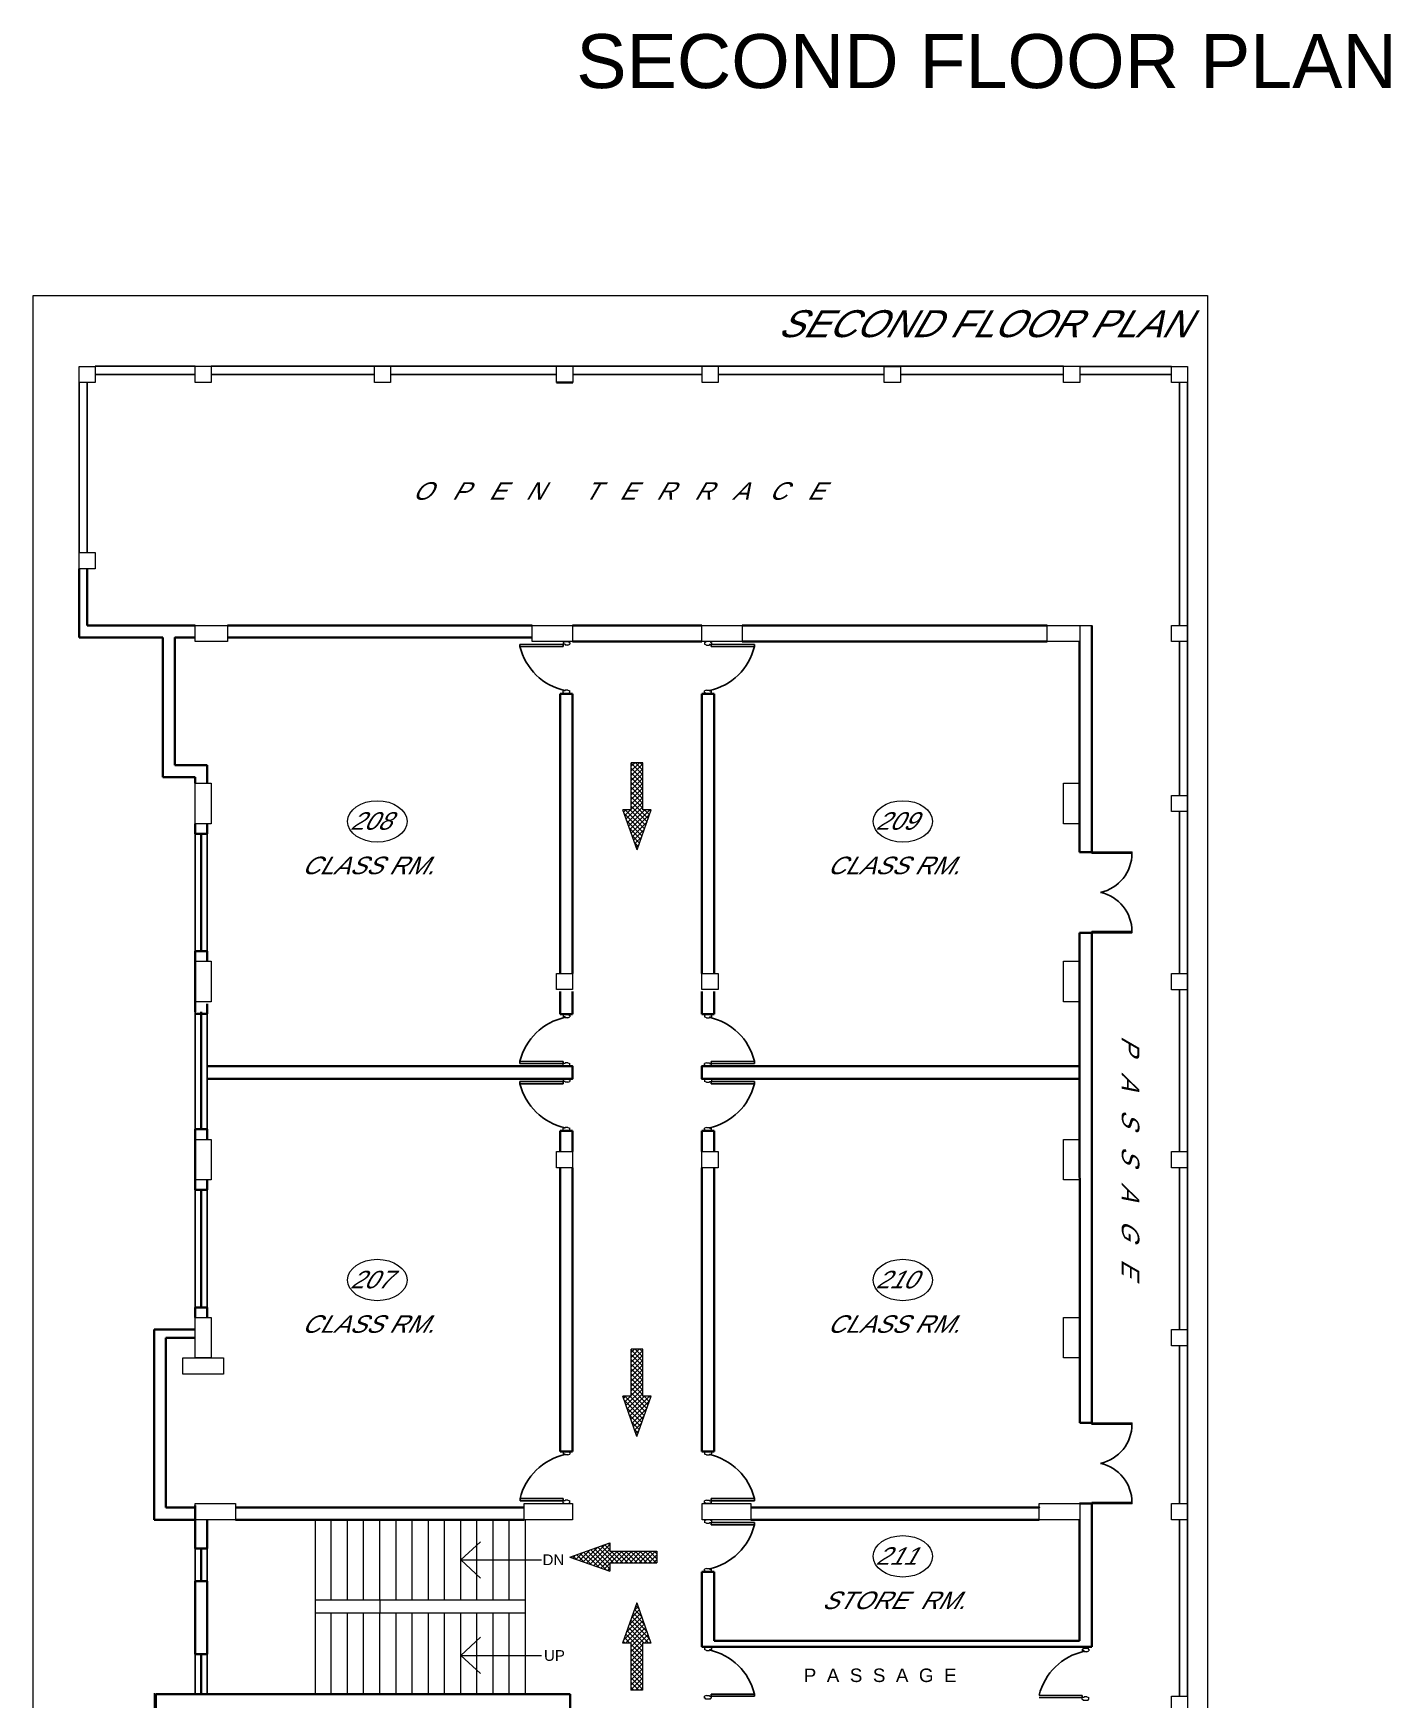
# Model space of a CAD drawing. Extents: x 681461 to 1380439, y -183990 to 19328.
# Drawn here: x 732249 to 757415, y -146806 to -115925 of the extents above; entities that cross this region are included whole.
import ezdxf
from ezdxf.enums import TextEntityAlignment as Align

# ---------------------------------------------------------------- set-up
doc = ezdxf.new("R2010")
doc.units = 0
doc.header["$LTSCALE"] = 900
doc.header["$MEASUREMENT"] = 0
for name, color, linetype in [('1', 7, 'CONTINUOUS'), ('door', 163, 'CONTINUOUS'), ('TEXT', 2, 'CONTINUOUS'), ('WALL', 1, 'CONTINUOUS')]:
    doc.layers.add(name, color=color, linetype=linetype)
doc.layers.add('COL', color=6, linetype='CONTINUOUS', lineweight=25)
doc.layers.add('COLUMN', color=43, linetype='CONTINUOUS', lineweight=35)
doc.styles.add('ROMANS', font='arial.ttf')

# ---------------------------------------------------------------- blocks, each defined once
blk = doc.blocks.new('REDFRAME')
at = {"layer": '1', "linetype": 'ByBlock', "lineweight": 13}
for p, q in [((-95, 0), (-95, -15)), ((-95, 0), (0, 0)), ((0, 0), (0, -15)), ((-110, -15), (-110, -50)), ((-110, -15), (-95, -15)), ((-110, -15), (-110, -50)), ((-72, -50), (-110, -50)), ((-72, -50), (-72, -65)), ((-22, -65), (-72, -65)), ((-22, -65), (15, -50)), ((0, -15), (15, -15)), ((15, -15), (15, -50))]:
    blk.add_line(p, q, dxfattribs=at)

msp = doc.modelspace()

# ---------------------------------------------------------------- hatches: boundary and pattern name
at = {"layer": 'door', "linetype": 'ByBlock', "lineweight": 13, "ltscale": 1.25}
h = msp.add_hatch(dxfattribs=at)
h.set_pattern_fill('ANSI37', color=3, scale=500)
h.set_pattern_definition([(45, (36652.856, 53706.04), (-44.194174, 44.194174), []), (135, (36652.856, 53706.04), (-44.194174, -44.194174), [])])
h.paths.add_polyline_path([(743551.9, -130313), (743551.9, -129442), (743335.9, -129442), (743335.9, -130313), (743180.9, -130313), (743443.9, -131058), (743706.9, -130313)])
h = msp.add_hatch(dxfattribs=at)
h.set_pattern_fill('ANSI37', color=3, scale=500)
h.set_pattern_definition([(45, (36647.804, 42836.05), (-44.194174, 44.194174), []), (135, (36647.804, 42836.05), (-44.194174, -44.194174), [])])
h.paths.add_polyline_path([(743546.8, -141182.9), (743546.8, -140311.9), (743330.8, -140311.9), (743330.8, -141182.9), (743175.8, -141182.9), (743438.8, -141927.9), (743701.8, -141182.9)])
h = msp.add_hatch(dxfattribs=at)
h.set_pattern_fill('ANSI37', color=3, scale=500, angle=90)
h.set_pattern_definition([(135, (568808.64, -850953.95), (-44.194174, -44.194174), []), (225, (568808.64, -850953.95), (44.194174, -44.194174), [])])
h.paths.add_polyline_path([(742939.6, -144055), (742939.6, -143900), (742194.6, -144163), (742939.6, -144426), (742939.6, -144271), (743810.6, -144271), (743810.6, -144055)])
h = msp.add_hatch(dxfattribs=at)
h.set_pattern_fill('ANSI37', color=3, scale=500)
h.set_pattern_definition([(45, (36646.37, -5.987), (-44.194174, 44.194174), []), (135, (36646.37, -5.987), (-44.194174, -44.194174), [])])
h.paths.add_polyline_path([(743545.4, -145756.2), (743700.4, -145756.2), (743437.4, -145011.2), (743174.4, -145756.2), (743329.4, -145756.2), (743329.4, -146627.2), (743545.4, -146627.2)])

# ---------------------------------------------------------------- linework, layer by layer
at = {"layer": 'COLUMN'}
msp.add_line((742248.8, -122396.5), (741948.8, -122396.5), dxfattribs=at)
at = {"layer": 'door', "color": 222, "linetype": 'ByBlock', "lineweight": 13, "ltscale": 1.25}
for p, q in [((733250, -125546.5), (733250, -125547.1)), ((751648.1, -126897.1), (751871.7, -126897.1)), ((735023.1, -140472.7), (735773.1, -140472.7)), ((735023.1, -140772.7), (735023.1, -140472.7)), ((735773.1, -140472.7), (735773.1, -140772.7)), ((735773.1, -140772.7), (735023.1, -140772.7)), ((737473.1, -143473.3), (737473.1, -146702.7)), ((737773.1, -144957.7), (737773.1, -143473.3)), ((738073.1, -144957.7), (738073.1, -143472.7)), ((738373.1, -144957.7), (738373.1, -143473.3)), ((738673.1, -144957.7), (738673.1, -143473.3)), ((738973.1, -144957.7), (738973.1, -143473.3)), ((739273.1, -144957.7), (739273.1, -143473.3)), ((739573.1, -144957.7), (739573.1, -143472.7)), ((739873.1, -144957.7), (739873.1, -143473.3)), ((740173.1, -144957.7), (740173.1, -143473.3)), ((740473.1, -144957.7), (740473.1, -143473.3)), ((740773.1, -144957.7), (740773.1, -143473.3)), ((741073.1, -144957.7), (741073.1, -143472.7)), ((741373.1, -146702.7), (741373.1, -143473.3)), ((737473.1, -144957.7), (741373.1, -144957.7)), ((738673.1, -144957.7), (738673.1, -145197.7)), ((737473.1, -145197.7), (741373.1, -145197.7)), ((737773.1, -146702.7), (737773.1, -145198.3)), ((738073.1, -146702.7), (738073.1, -145198.3)), ((738373.1, -146702.7), (738373.1, -145198.3)), ((738673.1, -146702.7), (738673.1, -145198.3)), ((738973.1, -146702.7), (738973.1, -145198.3)), ((739273.1, -146702.7), (739273.1, -145197.7)), ((739573.1, -146702.7), (739573.1, -145197.7)), ((739873.1, -146702.7), (739873.1, -145198.3)), ((740173.1, -146702.7), (740173.1, -145198.3)), ((740473.1, -146702.7), (740473.1, -145197.7)), ((740773.1, -146702.7), (740773.1, -145197.7)), ((741073.1, -146702.7), (741073.1, -145198.3))]:
    msp.add_line(p, q, dxfattribs=at)
at = {"layer": 'door', "color": 7, "lineweight": 35, "ltscale": 1.25}
for p, q in [((733098.1, -125847.1), (733098.1, -127123.3)), ((733248.1, -125847.1), (733248.1, -126897.7)), ((735247.5, -126897.7), (733248.1, -126897.7)), ((741498.8, -126897.1), (735846.3, -126897.1)), ((742248.1, -126897.1), (744643.1, -126897.1)), ((745393.1, -126897.1), (751048.8, -126897.1)), ((751871.7, -126897.1), (751871.7, -131099.6)), ((734648.1, -127123.3), (733098.1, -127123.3)), ((741498.8, -127123.6), (735848.1, -127123.6)), ((742248.2, -127198.3), (744643.1, -127198.3)), ((745393.1, -127197.1), (751048.8, -127197.1)), ((751648.1, -131099.6), (751648.1, -127197.1)), ((742018.4, -128163.1), (742018.4, -133347.7)), ((742018.4, -128163.1), (742247.9, -128163.1)), ((742247.9, -128163.1), (742247.9, -133347.7)), ((744643.4, -128163.1), (744643.4, -133347.7)), ((744872.9, -128163.1), (744643.4, -128163.1)), ((744872.9, -128163.1), (744872.9, -133347.7)), ((734873.1, -129487.7), (735473.1, -129487.7)), ((735473.1, -129487.7), (735473.1, -129822.7)), ((734648.1, -129712.7), (735248.1, -129712.7)), ((735248.1, -129712.7), (735247.5, -129822.1)), ((735248.1, -130760.2), (735248.1, -130572.1)), ((735473.1, -130760.2), (735473.1, -130572.1)), ((735473.1, -130760.2), (735248.1, -130760.2)), ((751648.1, -131099.6), (751871.7, -131099.6)), ((751648.7, -141673.7), (751648.1, -132592.3)), ((751648.1, -132592.3), (751873.1, -132592.3)), ((751873.1, -132592.3), (751873.1, -141673.7)), ((735248.1, -132935.2), (735248.1, -134060.2)), ((735473.1, -132935.2), (735248.1, -132935.2)), ((735473.1, -133122.1), (735473.1, -132935.2)), ((742018.4, -133683.5), (742018.4, -134102.5)), ((742247.9, -133683.5), (742247.9, -134102.5)), ((744643.4, -133683.5), (744643.4, -134102.5)), ((744872.9, -133683.5), (744872.9, -134102.5)), ((735473.1, -134096), (735473.1, -133907.8)), ((735473.1, -134096), (735248.1, -134096)), ((742018.4, -134102.5), (742247.9, -134102.5)), ((744872.9, -134102.5), (744643.4, -134102.5)), ((751648.1, -134060.2), (751648.1, -136237.4)), ((735473.1, -136235.2), (735248.1, -136235.2)), ((735248.1, -136235.2), (735248.1, -137360.2)), ((735248.1, -136685.2), (735248.1, -136235.2)), ((735473.1, -136422.1), (735473.1, -136235.2)), ((742018.4, -136647.7), (742018.4, -136264.5)), ((742018.4, -136264.5), (742247.9, -136264.5)), ((742247.9, -136647.7), (742247.9, -136264.5)), ((744643.4, -136647.7), (744643.4, -136264.5)), ((744872.9, -136264.5), (744643.4, -136264.5)), ((744872.9, -136647.7), (744872.9, -136264.5)), ((742018.4, -142206.1), (742018.4, -136947.7)), ((742247.9, -142206.1), (742247.9, -136947.7)), ((744643.4, -142206.1), (744643.4, -136947.7)), ((744872.9, -142206.1), (744872.9, -136947.7)), ((735473.1, -137360.2), (735248.1, -137360.2)), ((735473.1, -137172.1), (735473.1, -137360.2)), ((735248.1, -139535.2), (735248.1, -139722.1)), ((735473.1, -139535.2), (735248.1, -139535.2)), ((735473.1, -139535.2), (735473.1, -139722.1)), ((734488.3, -139947.7), (734488.1, -143473.3)), ((735248.1, -139947.7), (734488.3, -139947.7)), ((734703.2, -140097.7), (734703.1, -143243.3)), ((735248.1, -140097.7), (734703.2, -140097.7)), ((751648.7, -141673.7), (751873.1, -141673.7)), ((742018.4, -142206.1), (742247.9, -142206.1)), ((744872.9, -142206.1), (744643.4, -142206.1)), ((734703.1, -143243.3), (735248.1, -143243.3)), ((735248.1, -144006.5), (735248.1, -143210.2)), ((735998.1, -143243.3), (741348.8, -143243.3)), ((751648.1, -143172.7), (751873.1, -143172.7)), ((751873.1, -143172.7), (751873.1, -143472.7)), ((734488.1, -143473.3), (735248.1, -143473.3)), ((735473.1, -143472.7), (735473.1, -144006.5)), ((735998.1, -143472.7), (741348.8, -143472.7)), ((744878.8, -143473.5), (744878.8, -143472.7)), ((745548.8, -143472.7), (750898.8, -143472.7)), ((751643.1, -145712.7), (751643.1, -143473.3)), ((751873.1, -145827.7), (751873.1, -143473.3)), ((735473.1, -144006.5), (735248.1, -144006.5)), ((744872.9, -144438.7), (744643.4, -144438.7)), ((744643.4, -144438.7), (744643.4, -145827.7)), ((744872.9, -144438.7), (744872.9, -145712.7)), ((735248.1, -144606.5), (735473.1, -144606.5)), ((735248.1, -145962.1), (735248.1, -144606.5)), ((735473.1, -144606.5), (735473.1, -145962.1)), ((744872.9, -145712.7), (751643.1, -145712.7)), ((735473.1, -145962.1), (735248.1, -145962.1)), ((744643.4, -145827.7), (751873.1, -145827.7)), ((744872.9, -145827.7), (744643.4, -145827.7)), ((734518.1, -150887.7), (734518.1, -146702.7)), ((734518.1, -146702.7), (742203.1, -146702.7)), ((742203.1, -147227.7), (742203.1, -146702.7))]:
    msp.add_line(p, q, dxfattribs=at)
at = {"layer": 'door'}
for p, q in [((742071.9, -127288.9), (742071.9, -127248.3)), ((744819.4, -127288.9), (744819.4, -127248.3)), ((742071.9, -134976.7), (742071.9, -135017.3)), ((744819.4, -134976.7), (744819.4, -135017.3)), ((742071.9, -135390.2), (742071.9, -135349.6)), ((744819.4, -135390.2), (744819.4, -135349.6)), ((742072.1, -143080.3), (742072.1, -143120.9)), ((744819.2, -143080.3), (744819.2, -143120.9)), ((744819.2, -143564.5), (744819.2, -143523.9)), ((744819.2, -146702), (744819.2, -146742.5)), ((751697, -146726), (751697, -146766.6))]:
    msp.add_line(p, q, dxfattribs=at)
at = {"layer": 'door', "color": 3, "linetype": 'ByBlock', "lineweight": 13, "ltscale": 1.25}
for p, q in [((743335.9, -130313), (743335.9, -129442)), ((743551.9, -129442), (743335.9, -129442)), ((743551.9, -130313), (743551.9, -129442)), ((743443.9, -131058), (743180.9, -130313)), ((743335.9, -130313), (743180.9, -130313)), ((743443.9, -131058), (743706.9, -130313)), ((743706.9, -130313), (743551.9, -130313)), ((743330.8, -141182.9), (743330.8, -140311.9)), ((743546.8, -140311.9), (743330.8, -140311.9)), ((743546.8, -141182.9), (743546.8, -140311.9)), ((743438.8, -141927.9), (743175.8, -141182.9)), ((743330.8, -141182.9), (743175.8, -141182.9)), ((743438.8, -141927.9), (743701.8, -141182.9)), ((743701.8, -141182.9), (743546.8, -141182.9)), ((740173.1, -144215.5), (740538.6, -143877.8)), ((742194.6, -144163), (742939.6, -143900)), ((742939.6, -143900), (742939.6, -144055)), ((742194.6, -144163), (742939.6, -144426)), ((742939.6, -144055), (743810.6, -144055)), ((743810.6, -144055), (743810.6, -144271)), ((740173.1, -144215.5), (740538.6, -144553.3)), ((740173.1, -144215.5), (741673.1, -144215.5)), ((742939.6, -144271), (743810.6, -144271)), ((742939.6, -144271), (742939.6, -144426)), ((743437.4, -145011.2), (743174.4, -145756.2)), ((743437.4, -145011.2), (743700.4, -145756.2)), ((740173.1, -145985.2), (740538.6, -145647.5)), ((740173.1, -145985.2), (740538.6, -146323)), ((740173.1, -145985.2), (741673.1, -145985.2)), ((743329.4, -145756.2), (743174.4, -145756.2)), ((743329.4, -145756.2), (743329.4, -146627.2)), ((743700.4, -145756.2), (743545.4, -145756.2)), ((743545.4, -145756.2), (743545.4, -146627.2)), ((743545.4, -146627.2), (743329.4, -146627.2))]:
    msp.add_line(p, q, dxfattribs=at)
at = {"layer": 'door', "color": 222, "linetype": 'ByBlock', "lineweight": 13, "ltscale": 1.25}
for points in [[(732248.6, -120785.9), (754015.6, -120785.9), (754015.6, -183990), (732248.6, -183990)], [(733096.3, -122097.1), (733396.3, -122097.1), (733396.3, -122396.5), (733096.3, -122396.5)], [(735248.1, -122096.5), (735548.8, -122096.5), (735548.8, -122396.5), (735248.1, -122396.5)], [(738573.8, -122096.5), (738873.8, -122096.5), (738873.8, -122396.5), (738573.8, -122396.5)], [(741948.8, -122096.5), (742248.8, -122096.5), (742248.8, -122396.5), (741948.8, -122396.5)], [(744648.8, -122096.5), (744948.8, -122096.5), (744948.8, -122396.5), (744648.8, -122396.5)], [(748023.8, -122096.8), (748323.8, -122096.8), (748323.8, -122396.8), (748023.8, -122396.8)], [(751348.8, -122096.5), (751648.8, -122096.5), (751648.8, -122396.5), (751348.8, -122396.5)], [(753349.5, -122097.1), (753649.5, -122097.1), (753649.5, -122397.1), (753349.5, -122397.1)], [(733098.1, -125547.1), (733398.1, -125547.1), (733398.1, -125847.1), (733098.1, -125847.1)], [(735247.5, -126897.7), (735848.1, -126897.7), (735848.1, -127197.1), (735247.5, -127197.1)], [(741498.8, -126897.1), (742248.1, -126897.1), (742248.1, -127197.1), (741498.8, -127197.1)], [(744643.1, -126897.1), (745393.1, -126897.1), (745393.1, -127197.1), (744643.1, -127197.1)], [(751048.8, -126897.1), (751648.8, -126897.1), (751648.8, -127197.1), (751048.8, -127197.1)], [(753348.1, -126898.3), (753648.1, -126898.3), (753648.1, -127198.3), (753348.1, -127198.3)], [(735247.5, -129822.1), (735548.1, -129822.1), (735548.1, -130572.1), (735247.5, -130572.1)], [(751348.8, -129822.1), (751648.1, -129822.1), (751648.1, -130572.1), (751348.8, -130572.1)], [(753348.1, -130048.3), (753648.1, -130048.3), (753648.1, -130348.3), (753348.1, -130348.3)], [(735248.1, -133122.1), (735548.1, -133122.1), (735548.1, -133872.1), (735248.1, -133872.1)], [(741948.8, -133347.7), (742248, -133347.7), (742248, -133647.7), (741948.8, -133647.7)], [(744643.1, -133347.7), (744943.1, -133347.7), (744943.1, -133647.7), (744643.1, -133647.7)], [(751348.8, -133122.1), (751648.1, -133122.1), (751648.1, -133872.1), (751348.8, -133872.1)], [(753348.1, -133348.3), (753648.1, -133348.3), (753648.1, -133648.3), (753348.1, -133648.3)], [(735548.1, -133497.1), (735548.3, -133497.1), (735548.3, -133497.7), (735548.1, -133497.7)], [(735248.1, -136422.1), (735548.1, -136422.1), (735548.1, -137172.1), (735248.1, -137172.1)], [(751348.8, -136422.1), (751648.8, -136422.1), (751648.8, -137172.1), (751348.8, -137172.1)], [(741947.9, -136647.7), (742247.9, -136647.7), (742247.9, -136947.7), (741947.9, -136947.7)], [(744643.1, -136647.7), (744943.1, -136647.7), (744943.1, -136947.7), (744643.1, -136947.7)], [(753348.1, -136648.3), (753648.1, -136648.3), (753648.1, -136948.3), (753348.1, -136948.3)], [(735248.1, -139722.1), (735548.1, -139722.1), (735548.1, -140472.1), (735248.1, -140472.1)], [(751348.8, -139722.1), (751645, -139722.1), (751645, -140472.1), (751348.8, -140472.1)], [(753348.1, -139948.3), (753648.1, -139948.3), (753648.1, -140248.3), (753348.1, -140248.3)], [(735248.1, -143172.7), (735998.1, -143172.7), (735998.1, -143472.7), (735248.1, -143472.7)], [(741348.8, -143172.1), (742248.1, -143172.1), (742248.1, -143472.7), (741348.8, -143472.7)], [(744648.8, -143172.7), (745548.8, -143172.7), (745548.8, -143472.7), (744648.8, -143472.7)], [(750898.8, -143172.7), (751648.8, -143172.7), (751648.8, -143472.7), (750898.8, -143472.7)], [(753348.1, -143173.3), (753648.1, -143173.3), (753648.1, -143473.3), (753348.1, -143473.3)], [(753348.1, -146742.3), (753648.1, -146742.3), (753648.1, -147042.3), (753348.1, -147042.3)]]:
    msp.add_lwpolyline(points, close=True, dxfattribs=at)
at = {"layer": 'door', "color": 7, "lineweight": 35, "ltscale": 1.25}
for points in [[(734648.1, -129712.7), (734648.1, -127123.3)], [(734873.1, -129487.7), (734873.1, -127123.3), (735247.5, -127123.3)], [(735473.1, -135068.5), (742248, -135068.5), (742248, -135298.5), (735473.1, -135298.5)], [(751648.1, -135068.5), (744643.3, -135068.5), (744643.3, -135298.5), (751648.1, -135298.5)]]:
    msp.add_lwpolyline(points, dxfattribs=at)
msp.add_lwpolyline([(745547.8, -143243.3), (750898.1, -143243.3), (750898.1, -143243.3), (745547.8, -143243.3)], close=True, dxfattribs=at)
at = {"layer": 'door', "color": 4, "linetype": 'ByBlock', "lineweight": 9, "ltscale": 1.25}
for centre in [(738626.6, -130530), (748370.6, -130530), (738626.6, -139029), (748370.6, -139029), (748370.6, -144149)]:
    msp.add_ellipse(centre, major_axis=(-551, 0), ratio=0.6969147, dxfattribs=at)
at = {"layer": 'WALL', "color": 8, "linetype": 'ByBlock'}
for p, q in [((735248.8, -122096.5), (733396.3, -122096.5)), ((735248.1, -122246.5), (733396.3, -122246.5)), ((738573.8, -122096.5), (735548.8, -122096.5)), ((738573.8, -122246.5), (735548.8, -122246.5)), ((738573.8, -122096.5), (751348.8, -122096.5)), ((738873.8, -122247.1), (741948.8, -122247.1)), ((742248.8, -122247.1), (744648.8, -122247.1)), ((744948.8, -122247.1), (748023.8, -122246.8)), ((748323.8, -122247.1), (751348.8, -122247.1)), ((751650.7, -122097.1), (753349.5, -122097.1)), ((751650.7, -122247.7), (753349.5, -122247.7)), ((733098.1, -125547.1), (733098.1, -122396.5)), ((733248.1, -125547.1), (733248.1, -122396.5)), ((753648.1, -146742.3), (753649.5, -122397.1)), ((742071.9, -127248.3), (741271.9, -127249.4)), ((741271.9, -127289.9), (741271.9, -127249.4)), ((741271.9, -127289.9), (742071.9, -127288.9)), ((744819.4, -127248.3), (745619.4, -127249.4)), ((745619.4, -127289.9), (744819.4, -127288.9)), ((745619.4, -127289.9), (745619.4, -127249.4)), ((735248.1, -130760.2), (735248.1, -132937.4)), ((735353.2, -132937.4), (735353.2, -130760.2)), ((735369.8, -132937.4), (735369.8, -130760.2)), ((735473.1, -130760.2), (735473.1, -132937.4)), ((735248.1, -134060.2), (735248.1, -136237.4)), ((735353.2, -136237.4), (735353.2, -134060.2)), ((735369.8, -136237.4), (735369.8, -134060.2)), ((735473.1, -134060.2), (735473.1, -136237.4)), ((741271.9, -134975.6), (741271.9, -135016.2)), ((741271.9, -134975.6), (742071.9, -134976.7)), ((742071.9, -135017.3), (741271.9, -135016.2)), ((745619.4, -134975.6), (744819.4, -134976.7)), ((744819.4, -135017.3), (745619.4, -135016.2)), ((745619.4, -134975.6), (745619.4, -135016.2)), ((742071.9, -135349.6), (741271.9, -135350.7)), ((741271.9, -135391.3), (741271.9, -135350.7)), ((741271.9, -135391.3), (742071.9, -135390.2)), ((744819.4, -135349.6), (745619.4, -135350.7)), ((745619.4, -135391.3), (744819.4, -135390.2)), ((745619.4, -135391.3), (745619.4, -135350.7)), ((735248.1, -137360.2), (735248.1, -139537.4)), ((735353.2, -139537.4), (735353.2, -137360.2)), ((735369.8, -139537.4), (735369.8, -137360.2)), ((735473.1, -137360.2), (735473.1, -139537.4)), ((751648.1, -137360.2), (751648.1, -139537.4)), ((741272.1, -143079.3), (741272.1, -143119.8)), ((741272.1, -143079.3), (742072.1, -143080.3)), ((742072.1, -143120.9), (741272.1, -143119.8)), ((745619.2, -143079.3), (744819.2, -143080.3)), ((744819.2, -143120.9), (745619.2, -143119.8)), ((745619.2, -143079.3), (745619.2, -143119.8)), ((744819.2, -143523.9), (745619.2, -143525)), ((745619.2, -143565.6), (744819.2, -143564.5)), ((745619.2, -143565.6), (745619.2, -143525)), ((735248.1, -144006.5), (735248.1, -144606.5)), ((735353.2, -144606.5), (735353.2, -144006.5)), ((735369.8, -144606.5), (735369.8, -144006.5)), ((735473.1, -144006.5), (735473.1, -144606.5)), ((735248.1, -145962.1), (735248.1, -146682.7)), ((735353.2, -146682.7), (735353.2, -145962.1)), ((735369.8, -146682.7), (735369.8, -145962.1)), ((735473.1, -145962.1), (735473.1, -146682.7)), ((745619.2, -146700.9), (744819.2, -146702)), ((744819.2, -146742.5), (745619.2, -146741.5)), ((745619.2, -146700.9), (745619.2, -146741.5)), ((750897, -146724.9), (751697, -146726)), ((751697, -146766.6), (750897, -146765.5))]:
    msp.add_line(p, q, dxfattribs=at)
at = {"layer": 'WALL'}
for p, q in [((735248.1, -133385.2), (735248.1, -132935.2)), ((751648.1, -133385.2), (751648.1, -132935.2)), ((751648.1, -134060.2), (751648.1, -132935.2)), ((735248.1, -134096), (735248.1, -133907.8)), ((751648.1, -136422.1), (751648.1, -136235.2)), ((751648.1, -137360.2), (751648.8, -137172.1)), ((751648.1, -139722.1), (751648.1, -139535.2))]:
    msp.add_line(p, q, dxfattribs=at)
at = {"layer": 'WALL', "color": 8, "linetype": 'Continuous'}
msp.add_line((734498.1, -150907.7), (734498.1, -146682.7), dxfattribs=at)
at = {"layer": 'WALL', "color": 8, "linetype": 'ByBlock'}
for points in [[(753497.5, -122397.1), (753497.5, -122397.1), (753497.5, -126898.3), (753497.5, -126898.3)], [(753497.5, -127198.3), (753497.5, -127198.3), (753497.5, -130048.3), (753497.5, -130048.3)], [(753497.5, -130348.3), (753498.1, -130348.3), (753498.1, -133348.3), (753497.5, -133348.3)], [(751875.5, -131099.6), (752618, -131099.6), (752618, -131120.2), (751875.5, -131120.2)], [(751875.5, -132571.7), (752618, -132571.7), (752618, -132592.3), (751875.5, -132592.3)], [(753498.1, -133648.3), (753498.1, -133648.3), (753498.1, -136648.3), (753498.1, -136648.3)], [(753498.1, -136948.3), (753498.1, -136948.3), (753498.1, -139948.3), (753498.1, -139948.3)], [(753498.1, -140248.3), (753498.1, -140248.3), (753498.1, -143173.3), (753498.1, -143173.3)], [(751875.5, -141680), (752618, -141680), (752618, -141700.6), (751875.5, -141700.6)], [(751875.5, -143152.1), (752618, -143152.1), (752618, -143172.7), (751875.5, -143172.7)], [(753498.1, -143473.3), (753498.1, -143473.3), (753498.1, -146742.3), (753498.1, -146742.3)]]:
    msp.add_lwpolyline(points, close=True, dxfattribs=at)
for centre, radius, start, end in [((742344.9, -127026.2), 1105, 193.81396, 257.64591), ((744546.4, -127026.2), 1105, 282.35409, 346.18604), ((751875.5, -131120.2), 742.5, 282.19194, 0), ((751875.5, -132571.7), 742.5, 0, 77.80806), ((742344.9, -135239.3), 1105, 102.35409, 166.18604), ((744546.4, -135239.3), 1105, 13.81396, 77.64591), ((742344.9, -135127.6), 1105, 193.81396, 257.64591), ((744546.4, -135127.6), 1105, 282.35409, 346.18604), ((751875.5, -141700.6), 742.5, 282.19194, 0), ((742345.1, -143343), 1105, 102.35409, 166.18604), ((744546.2, -143343), 1105, 13.81396, 77.64591), ((751875.5, -143152.1), 742.5, 0, 77.80806), ((744546.2, -143301.8), 1105, 282.35409, 346.18604), ((744546.2, -146964.6), 1105, 13.81396, 77.64591), ((751970, -146988.6), 1105, 102.35409, 166.18604)]:
    msp.add_arc(centre, radius, start, end, dxfattribs=at)

# ---------------------------------------------------------------- block references
for p in [(742180.5, -127197.1), (742180.5, -134102.5), (742180.5, -135298.5), (742180.7, -142206.1), (751805.6, -145851.7)]:
    msp.add_blockref('REDFRAME', p, dxfattribs=at)
at = {"layer": 'WALL', "color": 8, "linetype": 'ByBlock', "xscale": -1}
for p in [(744710.8, -127197.1), (744710.8, -134102.5), (744710.8, -135298.5), (744710.6, -142206.1), (744710.6, -143472.7), (744710.6, -145827.7)]:
    msp.add_blockref('REDFRAME', p, dxfattribs=at)
at = {"layer": 'WALL', "color": 8, "linetype": 'ByBlock', "xscale": -1, "rotation": 180}
for p in [(742180.5, -128163.1), (742180.5, -135068.5), (742180.5, -136264.5), (742180.7, -143172.1), (751805.6, -146817.7)]:
    msp.add_blockref('REDFRAME', p, dxfattribs=at)
at = {"layer": 'WALL', "color": 8, "linetype": 'ByBlock', "rotation": 180}
for p in [(744710.8, -128163.1), (744710.8, -135068.5), (744710.8, -136264.5), (744710.6, -143172.1), (744710.6, -144438.7), (744710.6, -146793.7)]:
    msp.add_blockref('REDFRAME', p, dxfattribs=at)

# ---------------------------------------------------------------- texts
at = {"layer": 'COL', "color": 2, "style": 'ROMANS'}
for s, p in [('DN', (741689.7, -144312.8)), ('UP', (741716.7, -146086.8))]:
    msp.add_text(s, height=200, dxfattribs=at).set_placement(p)
at = {"layer": 'TEXT', "color": 222, "style": 'ROMANS'}
msp.add_text('SECOND FLOOR PLAN', height=1000, dxfattribs=at).set_placement((742315.9, -116940.2))
at = {"layer": 'TEXT', "color": 6, "style": 'ROMANS', "oblique": 30}
msp.add_text('SECOND FLOOR PLAN', height=500, dxfattribs=at).set_placement((746041.6, -121556))
at = {"layer": 'TEXT', "color": 0, "style": 'ROMANS', "oblique": 30}
for s, p in [('O   P   E   N      T   E   R   R   A   C   E', (743081.1, -124406.6)), ('CLASS RM.', (738444.2, -131345.7)), ('CLASS RM.', (748188.2, -131345.7)), ('CLASS RM.', (738444.2, -139844.7)), ('CLASS RM.', (748188.2, -139844.7)), ('STORE  RM.', (748188.2, -144964.7))]:
    msp.add_text(s, height=325, dxfattribs=at).set_placement(p, align=Align.MIDDLE)
at = {"layer": 'TEXT', "color": 4, "style": 'ROMANS', "oblique": 30}
for s, p in [('208', (738494.2, -130521.7)), ('209', (748238.2, -130521.7)), ('207', (738494.2, -139020.7)), ('210', (748238.2, -139020.7)), ('211', (748238.2, -144140.7))]:
    msp.add_text(s, height=325, dxfattribs=at).set_placement(p, align=Align.MIDDLE)
at = {"layer": 'TEXT', "color": 0, "style": 'ROMANS', "oblique": 30}
msp.add_text('P   A   S   S   A   G   E', height=325, rotation=270, dxfattribs=at).set_placement((752592.5, -136721), align=Align.MIDDLE)
at = {"layer": 'TEXT', "color": 0, "style": 'ROMANS'}
msp.add_text('P  A  S  S  A  G  E ', height=250, dxfattribs=at).set_placement((747998.3, -146353.8), align=Align.MIDDLE)

doc.saveas('drawing.dxf')
